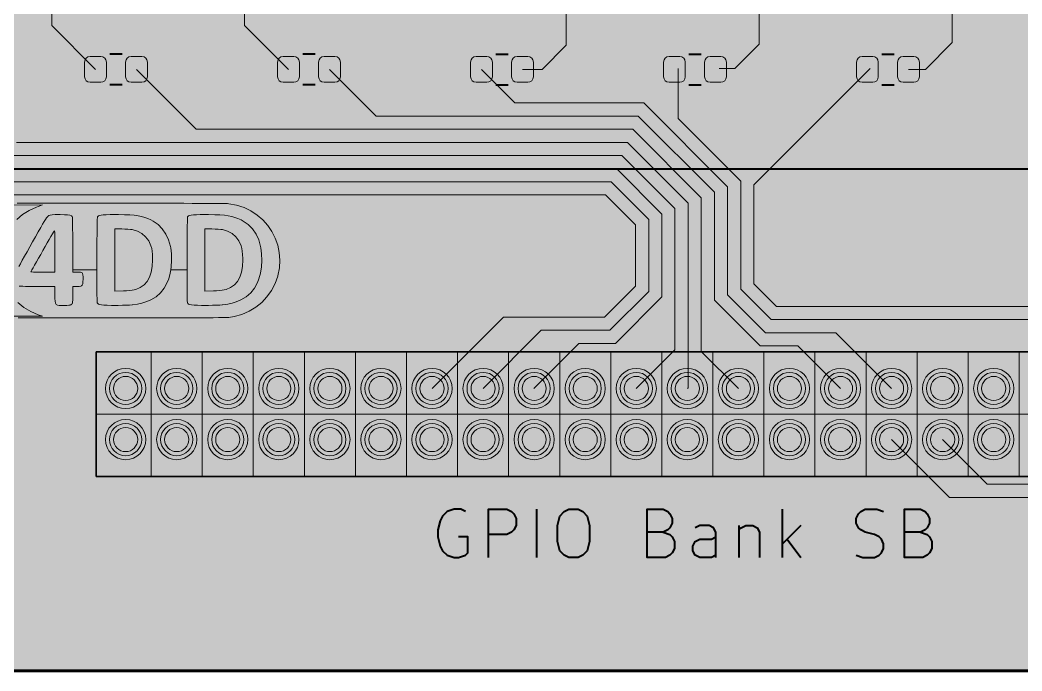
# Model space of a CAD drawing. Header units: millimetres. Extents: x 0 to 100, y -70 to 0.
# Drawn here: x 49.96 to 74.88, y -70 to -53.82 of the extents above; entities that cross this region are included whole.
import ezdxf

# ---------------------------------------------------------------- set-up
doc = ezdxf.new("R2010")
doc.units = ezdxf.units.MM
for name, color, linetype, lineweight, true_color in [('application board pcb edge', 18, 'Continuous', 60, 0x000000), ('application board tht F.Cu', 8, 'Continuous', 18, 0x777779), ('application board tht F.Silkscreen', 18, 'Continuous', 40, 0x000000), ('GPIO connector frame', 18, 'Continuous', 35, 0x000000), ('GPIO connector holes', 18, 'Continuous', 5, 0x000000), ('pcb board fill', 7, 'Continuous', 13, 0xefefef)]:
    doc.layers.add(name, color=color, linetype=linetype, lineweight=lineweight, true_color=true_color)

msp = doc.modelspace()

# ---------------------------------------------------------------- hatches: boundary and pattern name
at = {"layer": 'application board tht F.Silkscreen', "lineweight": 0, "transparency": 33554687}
for points in [[(43.702531, -59.661764), (43.738418, -59.460293), (43.799141, -59.270874), (43.883078, -59.095141), (43.988609, -58.934726), (44.114111, -58.791265), (44.257964, -58.666391), (44.418546, -58.561737), (44.594236, -58.478938), (44.783413, -58.419627), (44.96724, -58.387294), (44.993167, -58.385979), (45.046395, -58.384725), (45.125657, -58.38353), (45.229683, -58.382395), (45.357203, -58.381319), (45.506948, -58.380304), (45.677649, -58.379348), (45.868037, -58.378451), (46.076842, -58.377615), (46.302796, -58.376838), (46.544629, -58.376121), (46.801071, -58.375463), (47.070854, -58.374865), (47.352709, -58.374327), (47.645366, -58.373849), (47.947556, -58.37343), (48.258009, -58.373071), (48.575457, -58.372772), (48.89863, -58.372533), (49.226259, -58.372353), (49.557075, -58.372233), (49.889808, -58.372172), (50.22319, -58.372172), (50.555951, -58.372231), (50.886821, -58.37235), (51.214533, -58.372528), (51.537815, -58.372766), (51.8554, -58.373064), (52.166018, -58.373422), (52.4684, -58.373839), (52.761276, -58.374316), (53.043377, -58.374853), (53.313434, -58.37545), (53.570178, -58.376106), (53.81234, -58.376822), (54.03865, -58.377597), (54.247839, -58.378433), (54.438638, -58.379328), (54.609777, -58.380282), (54.759988, -58.381297), (54.888002, -58.382371), (54.992548, -58.383505), (55.072358, -58.384698), (55.126162, -58.385952), (55.152692, -58.387265), (55.152954, -58.387294), (55.349715, -58.423096), (55.534359, -58.483259), (55.705522, -58.56577), (55.861837, -58.668613), (56.001941, -58.789773), (56.124466, -58.927237), (56.228048, -59.078989), (56.311321, -59.243015), (56.37292, -59.417299), (56.41148, -59.599828), (56.425634, -59.788586), (56.414018, -59.98156), (56.375266, -60.176733), (56.372522, -60.186764), (56.30671, -60.372269), (56.216971, -60.544155), (56.105361, -60.70069), (55.973936, -60.840141), (55.824752, -60.960774), (55.659864, -61.060858), (55.481328, -61.138659), (55.291199, -61.192445), (55.152954, -61.214806), (55.128302, -61.215978), (55.076353, -61.217094), (54.998368, -61.218153), (54.895613, -61.219157), (54.769351, -61.220105), (54.620846, -61.220997), (54.45136, -61.221834), (54.262159, -61.222616), (54.054506, -61.223342), (53.829663, -61.224014), (53.588896, -61.22463), (53.333468, -61.225192), (53.064642, -61.225699), (52.783682, -61.226152), (52.491852, -61.22655), (52.190415, -61.226894), (51.880636, -61.227184), (51.563778, -61.22742), (51.241104, -61.227602), (50.913878, -61.227731), (50.583365, -61.227806), (50.250827, -61.227828), (49.917528, -61.227796), (49.584732, -61.227712), (49.253703, -61.227574), (48.925705, -61.227384), (48.602001, -61.227141), (48.283854, -61.226846), (47.972529, -61.226498), (47.669289, -61.226098), (47.375398, -61.225645), (47.09212, -61.225141), (46.820718, -61.224585), (46.562455, -61.223978), (46.318597, -61.223319), (46.090405, -61.222608), (45.879145, -61.221846), (45.68608, -61.221033), (45.512472, -61.22017), (45.359587, -61.219255), (45.228688, -61.21829), (45.121038, -61.217274), (45.037901, -61.216207), (44.980542, -61.215091), (44.950222, -61.213924), (44.947394, -61.213671), (44.756862, -61.17786), (44.57653, -61.117096), (44.408107, -61.033508), (44.253301, -60.929226), (44.113819, -60.806379), (43.991368, -60.667094), (43.887658, -60.513501), (43.804395, -60.34773), (43.743287, -60.171908), (43.706042, -59.988165), (43.694516, -59.80105), (43.757056, -59.80105), (43.765702, -59.975205), (43.792853, -60.134474), (43.840331, -60.287164), (43.887638, -60.396676), (43.983491, -60.564566), (44.101256, -60.716305), (44.23826, -60.849978), (44.391829, -60.963666), (44.559292, -61.055451), (44.737974, -61.123415), (44.925203, -61.165641), (44.96724, -61.171281), (44.991601, -61.172488), (45.043081, -61.173672), (45.120228, -61.174827), (45.22159, -61.175947), (45.345714, -61.177025), (45.491147, -61.178055), (45.656438, -61.179029), (45.840134, -61.179941), (46.040783, -61.180785), (46.256933, -61.181554), (46.48713, -61.182241), (46.729924, -61.182839), (46.983861, -61.183342), (47.24749, -61.183744), (47.519357, -61.184037), (47.795811, -61.184214), (50.524383, -61.18537), (50.410097, -61.145785), (50.228449, -61.068203), (50.060677, -60.967125), (49.908942, -60.844837), (49.7754, -60.703627), (49.662211, -60.545781), (49.571535, -60.373587), (49.505529, -60.189331), (49.504814, -60.186764), (49.497219, -60.149679), (49.876346, -60.149679), (49.876535, -60.239855), (49.876789, -60.248656), (49.879569, -60.318843), (49.883489, -60.36606), (49.889587, -60.395908), (49.898903, -60.413986), (49.909256, -60.423656), (49.922096, -60.42952), (49.944708, -60.434187), (49.979944, -60.43778), (50.030655, -60.44042), (50.099692, -60.442227), (50.189907, -60.443325), (50.304152, -60.443834), (50.384256, -60.443907), (50.831526, -60.443907), (50.831526, -60.65105), (50.831785, -60.743851), (50.834701, -60.811918), (50.843486, -60.85908), (50.861348, -60.889169), (50.891497, -60.906016), (50.937143, -60.913451), (51.001496, -60.915307), (51.052954, -60.915336), (51.125391, -60.914809), (51.175021, -60.912659), (51.207598, -60.908035), (51.228876, -60.900083), (51.244609, -60.887952), (51.245811, -60.886764), (51.257075, -60.87314), (51.264937, -60.855292), (51.269998, -60.828265), (51.272858, -60.787102), (51.274119, -60.726848), (51.274383, -60.65105), (51.274383, -60.443907), (51.380715, -60.443907), (51.436912, -60.442915), (51.471985, -60.438716), (51.49335, -60.429481), (51.508423, -60.413378), (51.509287, -60.412157), (51.5212, -60.379539), (51.528757, -60.327934), (51.531776, -60.266621), (51.530074, -60.204877), (51.523471, -60.151981), (51.514947, -60.123151), (51.504789, -60.104871), (51.4904, -60.094024), (51.464965, -60.088681), (51.421666, -60.086912), (51.386375, -60.086764), (51.274383, -60.086764), (51.274365, -60.030323), (51.874092, -60.030323), (51.874243, -60.17632), (51.874627, -60.315068), (51.875252, -60.443811), (51.876124, -60.559795), (51.877248, -60.660264), (51.878631, -60.742462), (51.880279, -60.803634), (51.882197, -60.841025), (51.883664, -60.85147), (51.894625, -60.870381), (51.913414, -60.885186), (51.9432, -60.896361), (51.987158, -60.904383), (52.048459, -60.90973), (52.130275, -60.912879), (52.235778, -60.914307), (52.302954, -60.914529), (52.406085, -60.913957), (52.508873, -60.912181), (52.604674, -60.909404), (52.686838, -60.905828), (52.748719, -60.901658), (52.760097, -60.900561), (52.886049, -60.883887), (52.993829, -60.861162), (53.093644, -60.829633), (53.195701, -60.786547), (53.212743, -60.778482), (53.345033, -60.700673), (53.457415, -60.603229), (53.550653, -60.485256), (53.625513, -60.345859), (53.660832, -60.254782), (53.697943, -60.115943), (53.711112, -60.030323), (54.11695, -60.030323), (54.1171, -60.17632), (54.117484, -60.315068), (54.118109, -60.443811), (54.118981, -60.559795), (54.120105, -60.660264), (54.121488, -60.742462), (54.123136, -60.803634), (54.125055, -60.841025), (54.126521, -60.85147), (54.137482, -60.870381), (54.156271, -60.885186), (54.186058, -60.896361), (54.230015, -60.904383), (54.291316, -60.90973), (54.373132, -60.912879), (54.478635, -60.914307), (54.545811, -60.914529), (54.648942, -60.913957), (54.751731, -60.912181), (54.847531, -60.909404), (54.929695, -60.905828), (54.991576, -60.901658), (55.002954, -60.900561), (55.128906, -60.883887), (55.236686, -60.861162), (55.336501, -60.829633), (55.438558, -60.786547), (55.4556, -60.778482), (55.587891, -60.700673), (55.700272, -60.603229), (55.79351, -60.485256), (55.86837, -60.345859), (55.90369, -60.254782), (55.9408, -60.115943), (55.964744, -59.96027), (55.975056, -59.796521), (55.97127, -59.633457), (55.95292, -59.479837), (55.946659, -59.447089), (55.900748, -59.286867), (55.833002, -59.141785), (55.744958, -59.013918), (55.638152, -58.905342), (55.514119, -58.818131), (55.460097, -58.789728), (55.383235, -58.755363), (55.307297, -58.727291), (55.228355, -58.704937), (55.142485, -58.687725), (55.04576, -58.675077), (54.934257, -58.666418), (54.804048, -58.661172), (54.651208, -58.658761), (54.5658, -58.65844), (54.444583, -58.658891), (54.348725, -58.660726), (54.275031, -58.664369), (54.220307, -58.670242), (54.181355, -58.678768), (54.154981, -58.690368), (54.13799, -58.705466), (54.131224, -58.715899), (54.129034, -58.733964), (54.127006, -58.777844), (54.125146, -58.844785), (54.123459, -58.932031), (54.121953, -59.036826), (54.120632, -59.156415), (54.119503, -59.288042), (54.118572, -59.428953), (54.117845, -59.576392), (54.117328, -59.727604), (54.117028, -59.879833), (54.11695, -60.030323), (53.711112, -60.030323), (53.721887, -59.96027), (53.732199, -59.796521), (53.728413, -59.633457), (53.710063, -59.479837), (53.703802, -59.447089), (53.65789, -59.286867), (53.590145, -59.141785), (53.502101, -59.013918), (53.395295, -58.905342), (53.271261, -58.818131), (53.21724, -58.789728), (53.140378, -58.755363), (53.064439, -58.727291), (52.985498, -58.704937), (52.899627, -58.687725), (52.802903, -58.675077), (52.691399, -58.666418), (52.56119, -58.661172), (52.408351, -58.658761), (52.322943, -58.65844), (52.201725, -58.658891), (52.105868, -58.660726), (52.032174, -58.664369), (51.977449, -58.670242), (51.938498, -58.678768), (51.912124, -58.690368), (51.895132, -58.705466), (51.888367, -58.715899), (51.886177, -58.733964), (51.884149, -58.777844), (51.882289, -58.844785), (51.880602, -58.932031), (51.879095, -59.036826), (51.877775, -59.156415), (51.876646, -59.288042), (51.875715, -59.428953), (51.874988, -59.576392), (51.874471, -59.727604), (51.874171, -59.879833), (51.874092, -60.030323), (51.274365, -60.030323), (51.274164, -59.404621), (51.273886, -59.267309), (51.273173, -59.138488), (51.272073, -59.021022), (51.270635, -58.917781), (51.268907, -58.831629), (51.266936, -58.765434), (51.26477, -58.722062), (51.262457, -58.70438), (51.262445, -58.70436), (51.242087, -58.687062), (51.204182, -58.674177), (51.146101, -58.665327), (51.065216, -58.660135), (50.958897, -58.658221), (50.941875, -58.658193), (50.838755, -58.659504), (50.761885, -58.66355), (50.709062, -58.670496), (50.683967, -58.677681), (50.672218, -58.684246), (50.658951, -58.695759), (50.642908, -58.714245), (50.62283, -58.74173), (50.597461, -58.780239), (50.56554, -58.8318), (50.525811, -58.898438), (50.477015, -58.982179), (50.417893, -59.085049), (50.347188, -59.209073), (50.275316, -59.335681), (50.204336, -59.461327), (50.13716, -59.581107), (50.07522, -59.692407), (50.019947, -59.792616), (49.972772, -59.879122), (49.935126, -59.949312), (49.908441, -60.000574), (49.894148, -60.030296), (49.89268, -60.034051), (49.881614, -60.082616), (49.876346, -60.149679), (49.497219, -60.149679), (49.464883, -59.991793), (49.452258, -59.797767), (49.465743, -59.606968), (49.504147, -59.421678), (49.566276, -59.244179), (49.650935, -59.076754), (49.756931, -58.921683), (49.88307, -58.78125), (50.028159, -58.657735), (50.191004, -58.553421), (50.370411, -58.47059), (50.410097, -58.456132), (50.524383, -58.416364), (47.731526, -58.41946), (44.938668, -58.422556), (44.795811, -58.461816), (44.601455, -58.529094), (44.423528, -58.618967), (44.263309, -58.730154), (44.122076, -58.861374), (44.001107, -59.011345), (43.901681, -59.178787), (43.825076, -59.362419), (43.794304, -59.465336), (43.777773, -59.533778), (43.766858, -59.594459), (43.760488, -59.65703), (43.757592, -59.731147), (43.757056, -59.80105), (43.694516, -59.80105), (43.694367, -59.79863)], [(52.571079, -59.016648), (52.647707, -59.020208), (52.713504, -59.025446), (52.753902, -59.030818), (52.881113, -59.067561), (52.992673, -59.127638), (53.08703, -59.20953), (53.162629, -59.311721), (53.217917, -59.432691), (53.238559, -59.504348), (53.248834, -59.566616), (53.25604, -59.649919), (53.259605, -59.746829), (53.259886, -59.780908), (53.252159, -59.948059), (53.228108, -60.092529), (53.187031, -60.215559), (53.128229, -60.318388), (53.051, -60.402257), (52.954644, -60.468406), (52.844627, -60.516007), (52.798638, -60.529527), (52.7481, -60.539454), (52.686577, -60.546592), (52.607635, -60.551747), (52.535097, -60.554728), (52.31724, -60.562295), (52.31724, -59.015336), (52.493188, -59.015336)], [(54.813937, -59.016648), (54.890564, -59.020208), (54.956361, -59.025446), (54.996759, -59.030818), (55.12397, -59.067561), (55.23553, -59.127638), (55.329887, -59.20953), (55.405486, -59.311721), (55.460775, -59.432691), (55.481416, -59.504348), (55.491691, -59.566616), (55.498897, -59.649919), (55.502462, -59.746829), (55.502743, -59.780908), (55.495016, -59.948059), (55.470965, -60.092529), (55.429888, -60.215559), (55.371086, -60.318388), (55.293857, -60.402257), (55.197501, -60.468406), (55.087484, -60.516007), (55.041495, -60.529527), (54.990957, -60.539454), (54.929434, -60.546592), (54.850492, -60.551747), (54.777954, -60.554728), (54.560097, -60.562295), (54.560097, -59.015336), (54.736045, -59.015336)], [(50.821312, -59.067486), (50.824608, -59.085459), (50.827135, -59.11801), (50.828988, -59.167524), (50.830259, -59.236389), (50.831043, -59.326989), (50.831434, -59.441711), (50.831526, -59.562157), (50.831526, -60.086764), (50.531526, -60.086764), (50.442429, -60.086513), (50.363855, -60.085811), (50.299978, -60.084735), (50.25497, -60.083363), (50.233006, -60.081772), (50.231526, -60.081221), (50.238353, -60.067907), (50.257618, -60.033027), (50.287498, -59.97977), (50.326168, -59.911329), (50.371805, -59.830894), (50.422584, -59.741654), (50.476682, -59.646801), (50.532274, -59.549526), (50.587537, -59.453018), (50.640647, -59.36047), (50.689779, -59.275071), (50.73311, -59.200011), (50.768815, -59.138483), (50.795072, -59.093676), (50.810055, -59.068781), (50.81204, -59.065728), (50.817154, -59.061704)]]:
    msp.add_hatch(color=256, dxfattribs=at).paths.add_polyline_path(points, flags=0)
at = {"layer": 'pcb board fill', "transparency": 33554687}
h = msp.add_hatch(color=256, dxfattribs=at)
edge = h.paths.add_edge_path(flags=0)
edge.add_line((100, -67.01), (100, -35.01))
edge.add_line((100, -35.01), (100, -3))
edge.add_arc((97, -3), 3, 0, 90)
edge.add_line((97, 0), (50, 0))
edge.add_line((50, 0), (3, 0))
edge.add_arc((3, -3), 3, 90, 180)
edge.add_line((0, -3), (0, -32))
edge.add_arc((3, -32), 3, 180, 270)
edge.add_line((3, -35), (7, -35))
edge.add_arc((7, -38), 3, 0, 90, ccw=False)
edge.add_line((10, -38), (10, -57))
edge.add_arc((13, -57), 3, 180, 270)
edge.add_line((13, -60), (15, -60))
edge.add_arc((15, -63), 3, 0, 90, ccw=False)
edge.add_line((18, -63), (18, -68))
edge.add_arc((20, -68), 2, 180, 270)
edge.add_line((20, -70), (50, -70))
edge.add_line((50, -70), (97, -70.000025))
edge.add_arc((96.9974, -66.9974), 3.002626, 270.0496133, 359.7595675)

# ---------------------------------------------------------------- linework, layer by layer
at = {"layer": 'application board pcb edge', "color": 18, "true_color": 0x000000, "flags": 128}
for points in [[(20, -70), (50, -70)], [(50, -70), (97, -70)]]:
    msp.add_lwpolyline(points, dxfattribs=at)
at = {"layer": 'application board tht F.Cu', "flags": 128}
for points in [[(50.75, -50.05), (50.75, -53.96)], [(55.55, -50.05), (55.55, -53.96)], [(63.55, -50.066), (63.55, -54.45)], [(68.35, -50.05), (68.35, -54.42)], [(73.15, -50.05), (73.15, -54.3796)], [(50.75, -53.96), (51.84, -55.05)], [(55.55, -53.96), (56.64, -55.05)], [(63.55, -54.45), (62.95, -55.05)], [(68.35, -54.42), (67.7404, -55.0296)], [(73.15, -54.3796), (72.4796, -55.05)], [(52.11, -55.235), (52.099724, -55.286662), (52.070459, -55.330459), (52.026662, -55.359724), (51.975, -55.37), (51.705, -55.37), (51.653338, -55.359724), (51.609541, -55.330459), (51.580276, -55.286662), (51.57, -55.235), (51.57, -54.865), (51.580276, -54.813338), (51.609541, -54.769541), (51.653338, -54.740276), (51.705, -54.73), (51.975, -54.73), (52.026662, -54.740276), (52.070459, -54.769541), (52.099724, -54.813338), (52.11, -54.865), (52.11, -55.235)], [(53.13, -55.235), (53.119724, -55.286662), (53.090459, -55.330459), (53.046662, -55.359724), (52.995, -55.37), (52.725, -55.37), (52.673338, -55.359724), (52.629541, -55.330459), (52.600276, -55.286662), (52.59, -55.235), (52.59, -54.865), (52.600276, -54.813338), (52.629541, -54.769541), (52.673338, -54.740276), (52.725, -54.73), (52.995, -54.73), (53.046662, -54.740276), (53.090459, -54.769541), (53.119724, -54.813338), (53.13, -54.865), (53.13, -55.235)], [(56.91, -55.235), (56.899724, -55.286662), (56.870459, -55.330459), (56.826662, -55.359724), (56.775, -55.37), (56.505, -55.37), (56.453338, -55.359724), (56.409541, -55.330459), (56.380276, -55.286662), (56.37, -55.235), (56.37, -54.865), (56.380276, -54.813338), (56.409541, -54.769541), (56.453338, -54.740276), (56.505, -54.73), (56.775, -54.73), (56.826662, -54.740276), (56.870459, -54.769541), (56.899724, -54.813338), (56.91, -54.865), (56.91, -55.235)], [(57.93, -55.235), (57.919724, -55.286662), (57.890459, -55.330459), (57.846662, -55.359724), (57.795, -55.37), (57.525, -55.37), (57.473338, -55.359724), (57.429541, -55.330459), (57.400276, -55.286662), (57.39, -55.235), (57.39, -54.865), (57.400276, -54.813338), (57.429541, -54.769541), (57.473338, -54.740276), (57.525, -54.73), (57.795, -54.73), (57.846662, -54.740276), (57.890459, -54.769541), (57.919724, -54.813338), (57.93, -54.865), (57.93, -55.235)], [(61.17, -54.865), (61.180276, -54.813338), (61.209541, -54.769541), (61.253338, -54.740276), (61.305, -54.73), (61.575, -54.73), (61.626662, -54.740276), (61.670459, -54.769541), (61.699724, -54.813338), (61.71, -54.865), (61.71, -55.235), (61.699724, -55.286662), (61.670459, -55.330459), (61.626662, -55.359724), (61.575, -55.37), (61.305, -55.37), (61.253338, -55.359724), (61.209541, -55.330459), (61.180276, -55.286662), (61.17, -55.235), (61.17, -54.865)], [(62.19, -54.865), (62.200276, -54.813338), (62.229541, -54.769541), (62.273338, -54.740276), (62.325, -54.73), (62.595, -54.73), (62.646662, -54.740276), (62.690459, -54.769541), (62.719724, -54.813338), (62.73, -54.865), (62.73, -55.235), (62.719724, -55.286662), (62.690459, -55.330459), (62.646662, -55.359724), (62.595, -55.37), (62.325, -55.37), (62.273338, -55.359724), (62.229541, -55.330459), (62.200276, -55.286662), (62.19, -55.235), (62.19, -54.865)], [(65.97, -54.865), (65.980276, -54.813338), (66.009541, -54.769541), (66.053338, -54.740276), (66.105, -54.73), (66.375, -54.73), (66.426662, -54.740276), (66.470459, -54.769541), (66.499724, -54.813338), (66.51, -54.865), (66.51, -55.235), (66.499724, -55.286662), (66.470459, -55.330459), (66.426662, -55.359724), (66.375, -55.37), (66.105, -55.37), (66.053338, -55.359724), (66.009541, -55.330459), (65.980276, -55.286662), (65.97, -55.235), (65.97, -54.865)], [(66.99, -54.865), (67.000276, -54.813338), (67.029541, -54.769541), (67.073338, -54.740276), (67.125, -54.73), (67.395, -54.73), (67.446662, -54.740276), (67.490459, -54.769541), (67.519724, -54.813338), (67.53, -54.865), (67.53, -55.235), (67.519724, -55.286662), (67.490459, -55.330459), (67.446662, -55.359724), (67.395, -55.37), (67.125, -55.37), (67.073338, -55.359724), (67.029541, -55.330459), (67.000276, -55.286662), (66.99, -55.235), (66.99, -54.865)], [(70.77, -54.865), (70.780276, -54.813338), (70.809541, -54.769541), (70.853338, -54.740276), (70.905, -54.73), (71.175, -54.73), (71.226662, -54.740276), (71.270459, -54.769541), (71.299724, -54.813338), (71.31, -54.865), (71.31, -55.235), (71.299724, -55.286662), (71.270459, -55.330459), (71.226662, -55.359724), (71.175, -55.37), (70.905, -55.37), (70.853338, -55.359724), (70.809541, -55.330459), (70.780276, -55.286662), (70.77, -55.235), (70.77, -54.865)], [(71.79, -54.865), (71.800276, -54.813338), (71.829541, -54.769541), (71.873338, -54.740276), (71.925, -54.73), (72.195, -54.73), (72.246662, -54.740276), (72.290459, -54.769541), (72.319724, -54.813338), (72.33, -54.865), (72.33, -55.235), (72.319724, -55.286662), (72.290459, -55.330459), (72.246662, -55.359724), (72.195, -55.37), (71.925, -55.37), (71.873338, -55.359724), (71.829541, -55.330459), (71.800276, -55.286662), (71.79, -55.235), (71.79, -54.865)], [(52.86, -55.05), (54.345, -56.535)], [(57.66, -55.05), (58.818, -56.208)], [(61.44, -55.05), (62.271, -55.881)], [(62.95, -55.05), (62.46, -55.05)], [(66.3296, -55.0296), (66.3296, -56.272464)], [(67.7404, -55.0296), (67.3496, -55.0296)], [(71.1048, -55.0296), (68.215, -57.9194)], [(72.4796, -55.05), (72.06, -55.05)], [(62.271, -55.881), (65.475688, -55.881)], [(65.475688, -55.881), (67.561, -57.966312)], [(58.818, -56.208), (65.34024, -56.208)], [(65.34024, -56.208), (67.234, -58.10176)], [(66.3296, -56.272464), (67.888, -57.830864)], [(54.345, -56.535), (65.204792, -56.535)], [(65.204792, -56.535), (66.907, -58.237208)], [(49.872, -56.862), (65.069344, -56.862)], [(65.069344, -56.862), (66.58, -58.372656)], [(45.399, -57.189), (64.933896, -57.189)], [(64.933896, -57.189), (66.253, -58.508104)], [(40.926, -57.516), (64.798448, -57.516)], [(64.798448, -57.516), (65.926, -58.643552)], [(36.453, -57.843), (64.663, -57.843)], [(64.663, -57.843), (65.599, -58.779)], [(67.561, -57.966312), (67.561, -60.648552)], [(67.888, -57.830864), (67.888, -60.513104)], [(68.215, -57.9194), (68.215, -60.377656)], [(31.98, -58.17), (64.527552, -58.17)], [(64.527552, -58.17), (65.272, -58.914448)], [(66.907, -58.237208), (66.907, -62.057)], [(67.234, -58.10176), (67.234, -60.784)], [(66.253, -58.508104), (66.253, -62.017)], [(66.58, -58.372656), (66.58, -62.96)], [(65.599, -58.779), (65.599, -60.568552)], [(65.926, -58.643552), (65.926, -60.704)], [(65.272, -58.914448), (65.272, -60.433104)], [(65.272, -60.433104), (64.499104, -61.206)], [(67.888, -60.513104), (68.640896, -61.266)], [(68.215, -60.377656), (68.776344, -60.939)], [(65.599, -60.568552), (64.634552, -61.533)], [(65.926, -60.704), (64.77, -61.86)], [(67.234, -60.784), (68.37, -61.92)], [(67.561, -60.648552), (68.505448, -61.593)], [(68.776344, -60.939), (80.739, -60.939)], [(61.984, -61.206), (60.21, -62.98)], [(64.499104, -61.206), (61.984, -61.206)], [(68.640896, -61.266), (80.603552, -61.266)], [(62.927, -61.533), (61.48, -62.98)], [(64.634552, -61.533), (62.927, -61.533)], [(68.505448, -61.593), (70.253, -61.593)], [(70.253, -61.593), (71.64, -62.98)], [(63.86, -61.86), (62.74, -62.98)], [(64.77, -61.86), (63.86, -61.86)], [(66.253, -62.017), (65.29, -62.98)], [(68.37, -61.92), (69.31, -61.92)], [(69.31, -61.92), (70.37, -62.98)], [(66.907, -62.057), (67.83, -62.98)], [(66.58, -62.96), (66.56, -62.98)], [(73.077, -65.687), (71.64, -64.25)], [(74.02, -65.36), (72.91, -64.25)], [(80.577552, -65.36), (74.02, -65.36)], [(80.713, -65.687), (73.077, -65.687)]]:
    msp.add_lwpolyline(points, dxfattribs=at)
at = {"layer": 'application board tht F.Cu'}
for centre, radius in [((52.59, -62.98), 0.5), ((53.86, -62.98), 0.5), ((55.13, -62.98), 0.5), ((56.4, -62.98), 0.5), ((57.67, -62.98), 0.5), ((58.94, -62.98), 0.5), ((60.21, -62.98), 0.5), ((61.48, -62.98), 0.5), ((62.75, -62.98), 0.5), ((64.02, -62.98), 0.5), ((65.29, -62.98), 0.5), ((66.56, -62.98), 0.5), ((67.83, -62.98), 0.5), ((69.1, -62.98), 0.5), ((70.37, -62.98), 0.5), ((71.64, -62.98), 0.5), ((72.91, -62.98), 0.5), ((74.18, -62.98), 0.5), ((52.59, -62.98), 0.3), ((53.86, -62.98), 0.3), ((55.13, -62.98), 0.3), ((56.4, -62.98), 0.3), ((57.67, -62.98), 0.3), ((58.94, -62.98), 0.3), ((60.21, -62.98), 0.3), ((61.48, -62.98), 0.3), ((62.75, -62.98), 0.3), ((64.02, -62.98), 0.3), ((65.29, -62.98), 0.3), ((66.56, -62.98), 0.3), ((67.83, -62.98), 0.3), ((69.1, -62.98), 0.3), ((70.37, -62.98), 0.3), ((71.64, -62.98), 0.3), ((72.91, -62.98), 0.3), ((74.18, -62.98), 0.3), ((52.59, -64.25), 0.5), ((53.86, -64.25), 0.5), ((55.13, -64.25), 0.5), ((56.4, -64.25), 0.5), ((57.67, -64.25), 0.5), ((58.94, -64.25), 0.5), ((60.21, -64.25), 0.5), ((61.48, -64.25), 0.5), ((62.75, -64.25), 0.5), ((64.02, -64.25), 0.5), ((65.29, -64.25), 0.5), ((66.56, -64.25), 0.5), ((67.83, -64.25), 0.5), ((69.1, -64.25), 0.5), ((70.37, -64.25), 0.5), ((71.64, -64.25), 0.5), ((72.91, -64.25), 0.5), ((74.18, -64.25), 0.5), ((52.59, -64.25), 0.3), ((53.86, -64.25), 0.3), ((55.13, -64.25), 0.3), ((56.4, -64.25), 0.3), ((57.67, -64.25), 0.3), ((58.94, -64.25), 0.3), ((60.21, -64.25), 0.3), ((61.48, -64.25), 0.3), ((62.75, -64.25), 0.3), ((64.02, -64.25), 0.3), ((65.29, -64.25), 0.3), ((66.56, -64.25), 0.3), ((67.83, -64.25), 0.3), ((69.1, -64.25), 0.3), ((70.37, -64.25), 0.3), ((71.64, -64.25), 0.3), ((72.91, -64.25), 0.3), ((74.18, -64.25), 0.3)]:
    msp.add_circle(centre, radius, dxfattribs=at)
at = {"layer": 'application board tht F.Silkscreen', "flags": 128}
for points in [[(52.503641, -54.67), (52.196359, -54.67)], [(57.303641, -54.67), (56.996359, -54.67)], [(61.796359, -54.67), (62.103641, -54.67)], [(66.596359, -54.67), (66.903641, -54.67)], [(71.396359, -54.67), (71.703641, -54.67)], [(52.503641, -55.43), (52.196359, -55.43)], [(57.303641, -55.43), (56.996359, -55.43)], [(61.796359, -55.43), (62.103641, -55.43)], [(66.596359, -55.43), (66.903641, -55.43)], [(71.396359, -55.43), (71.703641, -55.43)], [(75.85, -57.53), (24.1, -57.53)], [(61.042857, -66.04), (60.928571, -65.982857), (60.757142, -65.982857), (60.585714, -66.04), (60.471428, -66.154285), (60.414285, -66.268571), (60.357142, -66.497142), (60.357142, -66.668571), (60.414285, -66.897142), (60.471428, -67.011428), (60.585714, -67.125714), (60.757142, -67.182857), (60.871428, -67.182857), (61.042857, -67.125714), (61.1, -67.068571), (61.1, -66.668571), (60.871428, -66.668571)], [(61.614285, -67.182857), (61.614285, -65.982857), (62.071428, -65.982857), (62.185714, -66.04), (62.242857, -66.097142), (62.3, -66.211428), (62.3, -66.382857), (62.242857, -66.497142), (62.185714, -66.554285), (62.071428, -66.611428), (61.614285, -66.611428)], [(62.814285, -67.182857), (62.814285, -65.982857)], [(63.614285, -65.982857), (63.842857, -65.982857), (63.957142, -66.04), (64.071428, -66.154285), (64.128571, -66.382857), (64.128571, -66.782857), (64.071428, -67.011428), (63.957142, -67.125714), (63.842857, -67.182857), (63.614285, -67.182857), (63.5, -67.125714), (63.385714, -67.011428), (63.328571, -66.782857), (63.328571, -66.382857), (63.385714, -66.154285), (63.5, -66.04), (63.614285, -65.982857)], [(65.957142, -66.554285), (66.128571, -66.611428), (66.185714, -66.668571), (66.242857, -66.782857), (66.242857, -66.954285), (66.185714, -67.068571), (66.128571, -67.125714), (66.014285, -67.182857), (65.557142, -67.182857), (65.557142, -65.982857), (65.957142, -65.982857), (66.071428, -66.04), (66.128571, -66.097142), (66.185714, -66.211428), (66.185714, -66.325714), (66.128571, -66.44), (66.071428, -66.497142), (65.957142, -66.554285), (65.557142, -66.554285)], [(68.928571, -67.182857), (68.928571, -65.982857)], [(70.757142, -67.125714), (70.928571, -67.182857), (71.214285, -67.182857), (71.328571, -67.125714), (71.385714, -67.068571), (71.442857, -66.954285), (71.442857, -66.84), (71.385714, -66.725714), (71.328571, -66.668571), (71.214285, -66.611428), (70.985714, -66.554285), (70.871428, -66.497142), (70.814285, -66.44), (70.757142, -66.325714), (70.757142, -66.211428), (70.814285, -66.097142), (70.871428, -66.04), (70.985714, -65.982857), (71.271428, -65.982857), (71.442857, -66.04)], [(72.357142, -66.554285), (72.528571, -66.611428), (72.585714, -66.668571), (72.642857, -66.782857), (72.642857, -66.954285), (72.585714, -67.068571), (72.528571, -67.125714), (72.414285, -67.182857), (71.957142, -67.182857), (71.957142, -65.982857), (72.357142, -65.982857), (72.471428, -66.04), (72.528571, -66.097142), (72.585714, -66.211428), (72.585714, -66.325714), (72.528571, -66.44), (72.471428, -66.497142), (72.357142, -66.554285), (71.957142, -66.554285)], [(67.271428, -67.182857), (67.271428, -66.554285), (67.214285, -66.44), (67.1, -66.382857), (66.871428, -66.382857), (66.757142, -66.44)], [(67.842857, -66.382857), (67.842857, -67.182857)], [(67.842857, -66.497142), (67.9, -66.44), (68.014285, -66.382857), (68.185714, -66.382857), (68.3, -66.44), (68.357142, -66.554285), (68.357142, -67.182857)], [(69.385714, -66.382857), (68.928571, -66.84)], [(67.271428, -67.125714), (67.157142, -67.182857), (66.871428, -67.182857), (66.757142, -67.125714), (66.7, -67.011428), (66.7, -66.897142), (66.757142, -66.782857), (66.871428, -66.725714), (67.157142, -66.725714), (67.271428, -66.668571)], [(69.042857, -66.725714), (69.385714, -67.182857)]]:
    msp.add_lwpolyline(points, dxfattribs=at)
at = {"layer": 'application board tht F.Silkscreen', "lineweight": 0, "flags": 128}
for points in [[(49.88307, -58.78125), (50.028159, -58.657735), (50.191004, -58.553421), (50.370411, -58.47059), (50.410097, -58.456132), (50.524383, -58.416364), (47.731526, -58.41946)], [(49.889808, -58.372172), (50.22319, -58.372172), (50.555951, -58.372231), (50.886821, -58.37235), (51.214533, -58.372528), (51.537815, -58.372766), (51.8554, -58.373064), (52.166018, -58.373422), (52.4684, -58.373839), (52.761276, -58.374316), (53.043377, -58.374853), (53.313434, -58.37545), (53.570178, -58.376106), (53.81234, -58.376822), (54.03865, -58.377597), (54.247839, -58.378433), (54.438638, -58.379328), (54.609777, -58.380282), (54.759988, -58.381297), (54.888002, -58.382371), (54.992548, -58.383505), (55.072358, -58.384698), (55.126162, -58.385952), (55.152692, -58.387265), (55.152954, -58.387294), (55.349715, -58.423096), (55.534359, -58.483259), (55.705522, -58.56577), (55.861837, -58.668613), (56.001941, -58.789773), (56.124466, -58.927237), (56.228048, -59.078989), (56.311321, -59.243015), (56.37292, -59.417299), (56.41148, -59.599828), (56.425634, -59.788586), (56.414018, -59.98156), (56.375266, -60.176733), (56.372522, -60.186764), (56.30671, -60.372269), (56.216971, -60.544155), (56.105361, -60.70069), (55.973936, -60.840141), (55.824752, -60.960774), (55.659864, -61.060858), (55.481328, -61.138659), (55.291199, -61.192445), (55.152954, -61.214806), (55.128302, -61.215978), (55.076353, -61.217094), (54.998368, -61.218153), (54.895613, -61.219157), (54.769351, -61.220105), (54.620846, -61.220997), (54.45136, -61.221834), (54.262159, -61.222616), (54.054506, -61.223342), (53.829663, -61.224014), (53.588896, -61.22463), (53.333468, -61.225192), (53.064642, -61.225699), (52.783682, -61.226152), (52.491852, -61.22655), (52.190415, -61.226894), (51.880636, -61.227184), (51.563778, -61.22742), (51.241104, -61.227602), (50.913878, -61.227731), (50.583365, -61.227806), (50.250827, -61.227828), (49.917528, -61.227796)], [(49.944708, -60.434187), (49.979944, -60.43778), (50.030655, -60.44042), (50.099692, -60.442227), (50.189907, -60.443325), (50.304152, -60.443834), (50.384256, -60.443907), (50.831526, -60.443907), (50.831526, -60.65105), (50.831785, -60.743851), (50.834701, -60.811918), (50.843486, -60.85908), (50.861348, -60.889169), (50.891497, -60.906016), (50.937143, -60.913451), (51.001496, -60.915307), (51.052954, -60.915336), (51.125391, -60.914809), (51.175021, -60.912659), (51.207598, -60.908035), (51.228876, -60.900083), (51.244609, -60.887952), (51.245811, -60.886764), (51.257075, -60.87314), (51.264937, -60.855292), (51.269998, -60.828265), (51.272858, -60.787102), (51.274119, -60.726848), (51.274383, -60.65105), (51.274383, -60.443907), (51.380715, -60.443907), (51.436912, -60.442915), (51.471985, -60.438716), (51.49335, -60.429481), (51.508423, -60.413378), (51.509287, -60.412157), (51.5212, -60.379539), (51.528757, -60.327934), (51.531776, -60.266621), (51.530074, -60.204877), (51.523471, -60.151981), (51.514947, -60.123151), (51.504789, -60.104871), (51.4904, -60.094024), (51.464965, -60.088681), (51.421666, -60.086912), (51.386375, -60.086764), (51.274383, -60.086764), (51.274365, -60.030323), (51.874092, -60.030323), (51.874243, -60.17632), (51.874627, -60.315068), (51.875252, -60.443811), (51.876124, -60.559795), (51.877248, -60.660264), (51.878631, -60.742462), (51.880279, -60.803634), (51.882197, -60.841025), (51.883664, -60.85147), (51.894625, -60.870381), (51.913414, -60.885186), (51.9432, -60.896361), (51.987158, -60.904383), (52.048459, -60.90973), (52.130275, -60.912879), (52.235778, -60.914307), (52.302954, -60.914529), (52.406085, -60.913957), (52.508873, -60.912181), (52.604674, -60.909404), (52.686838, -60.905828), (52.748719, -60.901658), (52.760097, -60.900561), (52.886049, -60.883887), (52.993829, -60.861162), (53.093644, -60.829633), (53.195701, -60.786547), (53.212743, -60.778482), (53.345033, -60.700673), (53.457415, -60.603229), (53.550653, -60.485256), (53.625513, -60.345859), (53.660832, -60.254782), (53.697943, -60.115943), (53.711112, -60.030323), (54.11695, -60.030323), (54.1171, -60.17632), (54.117484, -60.315068), (54.118109, -60.443811), (54.118981, -60.559795), (54.120105, -60.660264), (54.121488, -60.742462), (54.123136, -60.803634), (54.125055, -60.841025), (54.126521, -60.85147), (54.137482, -60.870381), (54.156271, -60.885186), (54.186058, -60.896361), (54.230015, -60.904383), (54.291316, -60.90973), (54.373132, -60.912879), (54.478635, -60.914307), (54.545811, -60.914529), (54.648942, -60.913957), (54.751731, -60.912181), (54.847531, -60.909404), (54.929695, -60.905828), (54.991576, -60.901658), (55.002954, -60.900561), (55.128906, -60.883887), (55.236686, -60.861162), (55.336501, -60.829633), (55.438558, -60.786547), (55.4556, -60.778482), (55.587891, -60.700673), (55.700272, -60.603229), (55.79351, -60.485256), (55.86837, -60.345859), (55.90369, -60.254782), (55.9408, -60.115943), (55.964744, -59.96027), (55.975056, -59.796521), (55.97127, -59.633457), (55.95292, -59.479837), (55.946659, -59.447089), (55.900748, -59.286867), (55.833002, -59.141785), (55.744958, -59.013918), (55.638152, -58.905342), (55.514119, -58.818131), (55.460097, -58.789728), (55.383235, -58.755363), (55.307297, -58.727291), (55.228355, -58.704937), (55.142485, -58.687725), (55.04576, -58.675077), (54.934257, -58.666418), (54.804048, -58.661172), (54.651208, -58.658761), (54.5658, -58.65844), (54.444583, -58.658891), (54.348725, -58.660726), (54.275031, -58.664369), (54.220307, -58.670242), (54.181355, -58.678768), (54.154981, -58.690368), (54.13799, -58.705466), (54.131224, -58.715899), (54.129034, -58.733964), (54.127006, -58.777844), (54.125146, -58.844785), (54.123459, -58.932031), (54.121953, -59.036826), (54.120632, -59.156415), (54.119503, -59.288042), (54.118572, -59.428953), (54.117845, -59.576392), (54.117328, -59.727604), (54.117028, -59.879833), (54.11695, -60.030323), (53.711112, -60.030323), (53.721887, -59.96027), (53.732199, -59.796521), (53.728413, -59.633457), (53.710063, -59.479837), (53.703802, -59.447089), (53.65789, -59.286867), (53.590145, -59.141785), (53.502101, -59.013918), (53.395295, -58.905342), (53.271261, -58.818131), (53.21724, -58.789728), (53.140378, -58.755363), (53.064439, -58.727291), (52.985498, -58.704937), (52.899627, -58.687725), (52.802903, -58.675077), (52.691399, -58.666418), (52.56119, -58.661172), (52.408351, -58.658761), (52.322943, -58.65844), (52.201725, -58.658891), (52.105868, -58.660726), (52.032174, -58.664369), (51.977449, -58.670242), (51.938498, -58.678768), (51.912124, -58.690368), (51.895132, -58.705466), (51.888367, -58.715899), (51.886177, -58.733964), (51.884149, -58.777844), (51.882289, -58.844785), (51.880602, -58.932031), (51.879095, -59.036826), (51.877775, -59.156415), (51.876646, -59.288042), (51.875715, -59.428953), (51.874988, -59.576392), (51.874471, -59.727604), (51.874171, -59.879833), (51.874092, -60.030323), (51.274365, -60.030323), (51.274164, -59.404621), (51.273886, -59.267309), (51.273173, -59.138488), (51.272073, -59.021022), (51.270635, -58.917781), (51.268907, -58.831629), (51.266936, -58.765434), (51.26477, -58.722062), (51.262457, -58.70438), (51.262445, -58.70436), (51.242087, -58.687062), (51.204182, -58.674177), (51.146101, -58.665327), (51.065216, -58.660135), (50.958897, -58.658221), (50.941875, -58.658193), (50.838755, -58.659504), (50.761885, -58.66355), (50.709062, -58.670496), (50.683967, -58.677681), (50.672218, -58.684246), (50.658951, -58.695759), (50.642908, -58.714245), (50.62283, -58.74173), (50.597461, -58.780239), (50.56554, -58.8318), (50.525811, -58.898438), (50.477015, -58.982179), (50.417893, -59.085049), (50.347188, -59.209073), (50.275316, -59.335681), (50.204336, -59.461327), (50.13716, -59.581107), (50.07522, -59.692407), (50.019947, -59.792616), (49.972772, -59.879122), (49.935126, -59.949312)], [(52.571079, -59.016648), (52.647707, -59.020208), (52.713504, -59.025446), (52.753902, -59.030818), (52.881113, -59.067561), (52.992673, -59.127638), (53.08703, -59.20953), (53.162629, -59.311721), (53.217917, -59.432691), (53.238559, -59.504348), (53.248834, -59.566616), (53.25604, -59.649919), (53.259605, -59.746829), (53.259886, -59.780908), (53.252159, -59.948059), (53.228108, -60.092529), (53.187031, -60.215559), (53.128229, -60.318388), (53.051, -60.402257), (52.954644, -60.468406), (52.844627, -60.516007), (52.798638, -60.529527), (52.7481, -60.539454), (52.686577, -60.546592), (52.607635, -60.551747), (52.535097, -60.554728), (52.31724, -60.562295), (52.31724, -59.015336), (52.493188, -59.015336), (52.571079, -59.016648)], [(54.813937, -59.016648), (54.890564, -59.020208), (54.956361, -59.025446), (54.996759, -59.030818), (55.12397, -59.067561), (55.23553, -59.127638), (55.329887, -59.20953), (55.405486, -59.311721), (55.460775, -59.432691), (55.481416, -59.504348), (55.491691, -59.566616), (55.498897, -59.649919), (55.502462, -59.746829), (55.502743, -59.780908), (55.495016, -59.948059), (55.470965, -60.092529), (55.429888, -60.215559), (55.371086, -60.318388), (55.293857, -60.402257), (55.197501, -60.468406), (55.087484, -60.516007), (55.041495, -60.529527), (54.990957, -60.539454), (54.929434, -60.546592), (54.850492, -60.551747), (54.777954, -60.554728), (54.560097, -60.562295), (54.560097, -59.015336), (54.736045, -59.015336), (54.813937, -59.016648)], [(50.821312, -59.067486), (50.824608, -59.085459), (50.827135, -59.11801), (50.828988, -59.167524), (50.830259, -59.236389), (50.831043, -59.326989), (50.831434, -59.441711), (50.831526, -59.562157), (50.831526, -60.086764), (50.531526, -60.086764), (50.442429, -60.086513), (50.363855, -60.085811), (50.299978, -60.084735), (50.25497, -60.083363), (50.233006, -60.081772), (50.231526, -60.081221), (50.238353, -60.067907), (50.257618, -60.033027), (50.287498, -59.97977), (50.326168, -59.911329), (50.371805, -59.830894), (50.422584, -59.741654), (50.476682, -59.646801), (50.532274, -59.549526), (50.587537, -59.453018), (50.640647, -59.36047), (50.689779, -59.275071), (50.73311, -59.200011), (50.768815, -59.138483), (50.795072, -59.093676), (50.810055, -59.068781), (50.81204, -59.065728), (50.817154, -59.061704), (50.821312, -59.067486)], [(47.795811, -61.184214), (50.524383, -61.18537), (50.410097, -61.145785), (50.228449, -61.068203), (50.060677, -60.967125), (49.908942, -60.844837)]]:
    msp.add_lwpolyline(points, dxfattribs=at)
at = {"layer": 'GPIO connector frame'}
for p, q in [((51.86, -62.065), (51.86, -63.615)), ((51.86, -62.065), (81.26, -62.065)), ((51.86, -63.615), (51.86, -65.165)), ((51.86, -65.165), (81.26, -65.165))]:
    msp.add_line(p, q, dxfattribs=at)
at = {"layer": 'GPIO connector holes'}
for p, q in [((53.225, -62.065), (53.225, -63.615)), ((54.495, -62.065), (54.495, -63.615)), ((55.765, -62.065), (55.765, -63.615)), ((57.035, -62.065), (57.035, -63.615)), ((58.305, -62.065), (58.305, -63.615)), ((59.575, -62.065), (59.575, -63.615)), ((60.845, -62.065), (60.845, -63.615)), ((62.115, -62.065), (62.115, -63.615)), ((63.385, -62.065), (63.385, -63.615)), ((64.655, -62.065), (64.655, -63.615)), ((65.925, -62.065), (65.925, -63.615)), ((67.195, -62.065), (67.195, -63.615)), ((68.465, -62.065), (68.465, -63.615)), ((69.735, -62.065), (69.735, -63.615)), ((71.005, -62.065), (71.005, -63.615)), ((72.275, -62.065), (72.275, -63.615)), ((73.545, -62.065), (73.545, -63.615)), ((74.815, -62.065), (74.815, -63.615)), ((51.86, -63.615), (81.26, -63.615)), ((53.225, -63.615), (53.225, -65.165)), ((54.495, -63.615), (54.495, -65.165)), ((55.765, -63.615), (55.765, -65.165)), ((57.035, -63.615), (57.035, -65.165)), ((58.305, -63.615), (58.305, -65.165)), ((59.575, -63.615), (59.575, -65.165)), ((60.845, -63.615), (60.845, -65.165)), ((62.115, -63.615), (62.115, -65.165)), ((63.385, -63.615), (63.385, -65.165)), ((64.655, -63.615), (64.655, -65.165)), ((65.925, -63.615), (65.925, -65.165)), ((67.195, -63.615), (67.195, -65.165)), ((68.465, -63.615), (68.465, -65.165)), ((69.735, -63.615), (69.735, -65.165)), ((71.005, -63.615), (71.005, -65.165)), ((72.275, -63.615), (72.275, -65.165)), ((73.545, -63.615), (73.545, -65.165)), ((74.815, -63.615), (74.815, -65.165))]:
    msp.add_line(p, q, dxfattribs=at)
for centre in [(52.59, -62.98), (53.86, -62.98), (55.13, -62.98), (56.4, -62.98), (57.67, -62.98), (58.94, -62.98), (60.21, -62.98), (61.48, -62.98), (62.75, -62.98), (64.02, -62.98), (65.29, -62.98), (66.56, -62.98), (67.83, -62.98), (69.1, -62.98), (70.37, -62.98), (71.64, -62.98), (72.91, -62.98), (74.18, -62.98), (52.59, -64.25), (53.86, -64.25), (55.13, -64.25), (56.4, -64.25), (57.67, -64.25), (58.94, -64.25), (60.21, -64.25), (61.48, -64.25), (62.75, -64.25), (64.02, -64.25), (65.29, -64.25), (66.56, -64.25), (67.83, -64.25), (69.1, -64.25), (70.37, -64.25), (71.64, -64.25), (72.91, -64.25), (74.18, -64.25)]:
    msp.add_circle(centre, 0.4, dxfattribs=at)

doc.saveas('drawing.dxf')
